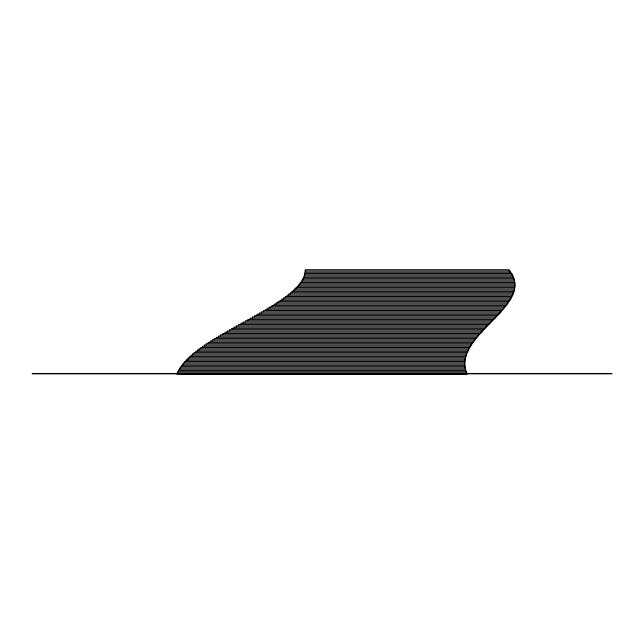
<?xml version="1.0" encoding="UTF-8"?>
<svg xmlns="http://www.w3.org/2000/svg" width="644" height="644" viewBox="0 0 644 644"><rect width="100%" height="100%" fill="white"/><g stroke="black" fill="none" stroke-linecap="round" stroke-linejoin="round"><path stroke-width="0.97" d="M305.2 270.987L510.185 270.987L510.185 272.267M514.959 285.018L298.309 285.018L298.309 286.29M464.944 365.357L181.511 365.357L181.511 366.637M514.878 283.738L514.878 282.466L300.362 282.466L300.362 283.738M514.87 286.29L514.87 287.57L295.942 287.57L295.942 288.842M514.717 282.466L514.717 281.195L301.255 281.195L301.255 282.466M514.709 287.57L514.709 288.842L294.646 288.842L294.646 290.122M514.476 281.195L514.476 279.915L302.068 279.915L302.068 281.195M514.476 288.842L514.476 290.122L293.278 290.122L293.278 291.394M514.137 279.915L514.137 278.643L302.793 278.643L302.793 279.915M514.162 290.122L514.162 291.394L291.837 291.394L291.837 292.666M513.711 278.643L513.711 277.363L303.429 277.363L303.429 278.643M513.783 291.394L513.783 292.666L290.331 292.666L290.331 293.946M513.332 292.666L513.332 293.946L288.754 293.946L288.754 295.218M513.196 277.363L513.196 276.091L303.976 276.091L303.976 277.363M512.817 293.946L512.817 295.218L287.119 295.218L287.119 296.498M512.584 276.091L512.584 274.819L304.427 274.819L304.427 276.091M512.246 295.218L512.246 296.498L285.421 296.498L285.421 297.769M511.883 274.819L511.883 273.539L304.781 273.539L304.781 274.819M511.61 296.498L511.61 297.769L283.666 297.769L283.666 299.041M511.078 273.539L511.078 272.267L305.039 272.267L305.039 273.539M510.909 297.769L510.909 299.041L281.855 299.041L281.855 300.321M510.161 299.041L510.161 300.321L279.995 300.321L279.995 301.593M509.356 300.321L509.356 301.593L278.079 301.593L278.079 302.873M509.187 270.987L509.187 269.715L305.264 269.715L305.2 272.267M508.51 301.593L508.51 302.873L276.123 302.873L276.123 304.145M507.609 302.873L507.609 304.145L274.119 304.145L274.119 305.425M506.667 304.145L506.667 305.425L272.082 305.425L272.082 306.697M505.685 305.425L505.685 306.697L269.997 306.697L269.997 307.969M504.663 306.697L504.663 307.969L267.88 307.969L267.88 309.249M503.608 307.969L503.608 309.249L265.739 309.249L265.739 310.521M502.521 309.249L502.521 310.521L263.557 310.521L263.557 311.801M501.41 310.521L501.41 311.801L261.359 311.801L261.359 313.073M500.267 311.801L500.267 313.073L259.13 313.073L259.13 314.344M499.1 313.073L499.1 314.344L256.884 314.344L256.884 315.624M497.917 314.344L497.917 315.624L254.622 315.624L254.622 316.896M496.709 315.624L496.709 316.896L252.343 316.896L252.343 318.176M495.494 316.896L495.494 318.176L250.057 318.176L250.057 319.448M494.262 318.176L494.262 319.448L247.755 319.448L247.755 320.728M493.03 319.448L493.03 320.728L245.453 320.728L245.453 322M491.783 320.728L491.783 322L243.15 322L243.15 323.272M490.543 322L490.543 323.272L240.848 323.272L240.848 324.552M489.295 323.272L489.295 324.552L238.546 324.552L238.546 325.824M488.055 324.552L488.055 325.824L236.251 325.824L236.251 327.104M486.824 325.824L486.824 327.104L233.965 327.104L233.965 328.376M485.592 327.104L485.592 328.376L231.687 328.376L231.687 329.656M484.377 328.376L484.377 329.656L229.425 329.656L229.425 330.927M483.177 329.656L483.177 330.927L227.187 330.927L227.187 332.199M482.002 330.927L482.002 332.199L224.965 332.199L224.965 333.479M480.835 332.199L480.835 333.479L222.768 333.479L222.768 334.751M479.7 333.479L479.7 334.751L220.586 334.751L220.586 336.031M478.581 334.751L478.581 336.031L218.445 336.031L218.445 337.303M477.494 336.031L477.494 337.303L216.328 337.303L216.328 338.575M476.439 337.303L476.439 338.575L214.243 338.575L214.243 339.855M475.409 338.575L475.409 339.855L212.19 339.855L212.19 341.127M474.427 339.855L474.427 341.127L210.177 341.127L210.177 342.407M473.469 341.127L473.469 342.407L208.205 342.407L208.205 343.679M472.559 342.407L472.559 343.679L206.273 343.679L206.273 344.959M471.682 343.679L471.682 344.959L204.381 344.959L204.381 346.231M470.861 344.959L470.861 346.231L202.538 346.231L202.538 347.502M470.072 346.231L470.072 347.502L200.743 347.502L200.743 348.782M469.339 347.502L469.339 348.782L198.996 348.782L198.996 350.054M468.655 348.782L468.655 350.054L197.305 350.054L197.305 351.334M468.019 350.054L468.019 351.334L195.663 351.334L195.663 352.606M467.439 351.334L467.439 352.606L194.077 352.606L194.077 353.878M466.916 352.606L466.916 353.878L192.548 353.878L192.548 355.158M466.441 353.878L466.441 355.158L191.075 355.158L191.075 356.43M466.401 373.013L466.401 371.733L177.663 371.733L177.663 373.013M466.031 355.158L466.031 356.43L189.658 356.43L189.658 357.71M465.974 371.733L465.974 370.461L178.299 370.461L178.299 371.733M465.676 356.43L465.676 357.71L188.306 357.71L188.306 358.982M465.62 370.461L465.62 369.181L179 369.181L179 370.461M465.379 357.71L465.379 358.982L187.01 358.982L187.01 360.262M465.322 369.181L465.322 367.909L179.765 367.909L179.765 369.181M465.153 358.982L465.153 360.262L185.786 360.262L185.786 361.534M464.984 360.262L464.984 361.534L184.619 361.534L184.619 362.805M465.105 367.909L465.105 366.637L180.602 366.637L180.602 367.909M464.871 361.534L464.871 362.805L183.516 362.805L183.516 364.085M464.944 366.637L464.855 364.085L182.477 364.085L182.477 365.357M464.831 362.805L464.831 364.085M299.38 285.018L299.38 283.738L514.959 283.738L514.959 286.29L297.166 286.29L297.166 287.57M466.9 373.013L177.1 373.013L177.1 374.285L466.9 374.285L466.9 373.013M611.8 373.448L32.2 373.448L32.2 373.85L611.8 373.85L611.8 373.448"/></g></svg>
